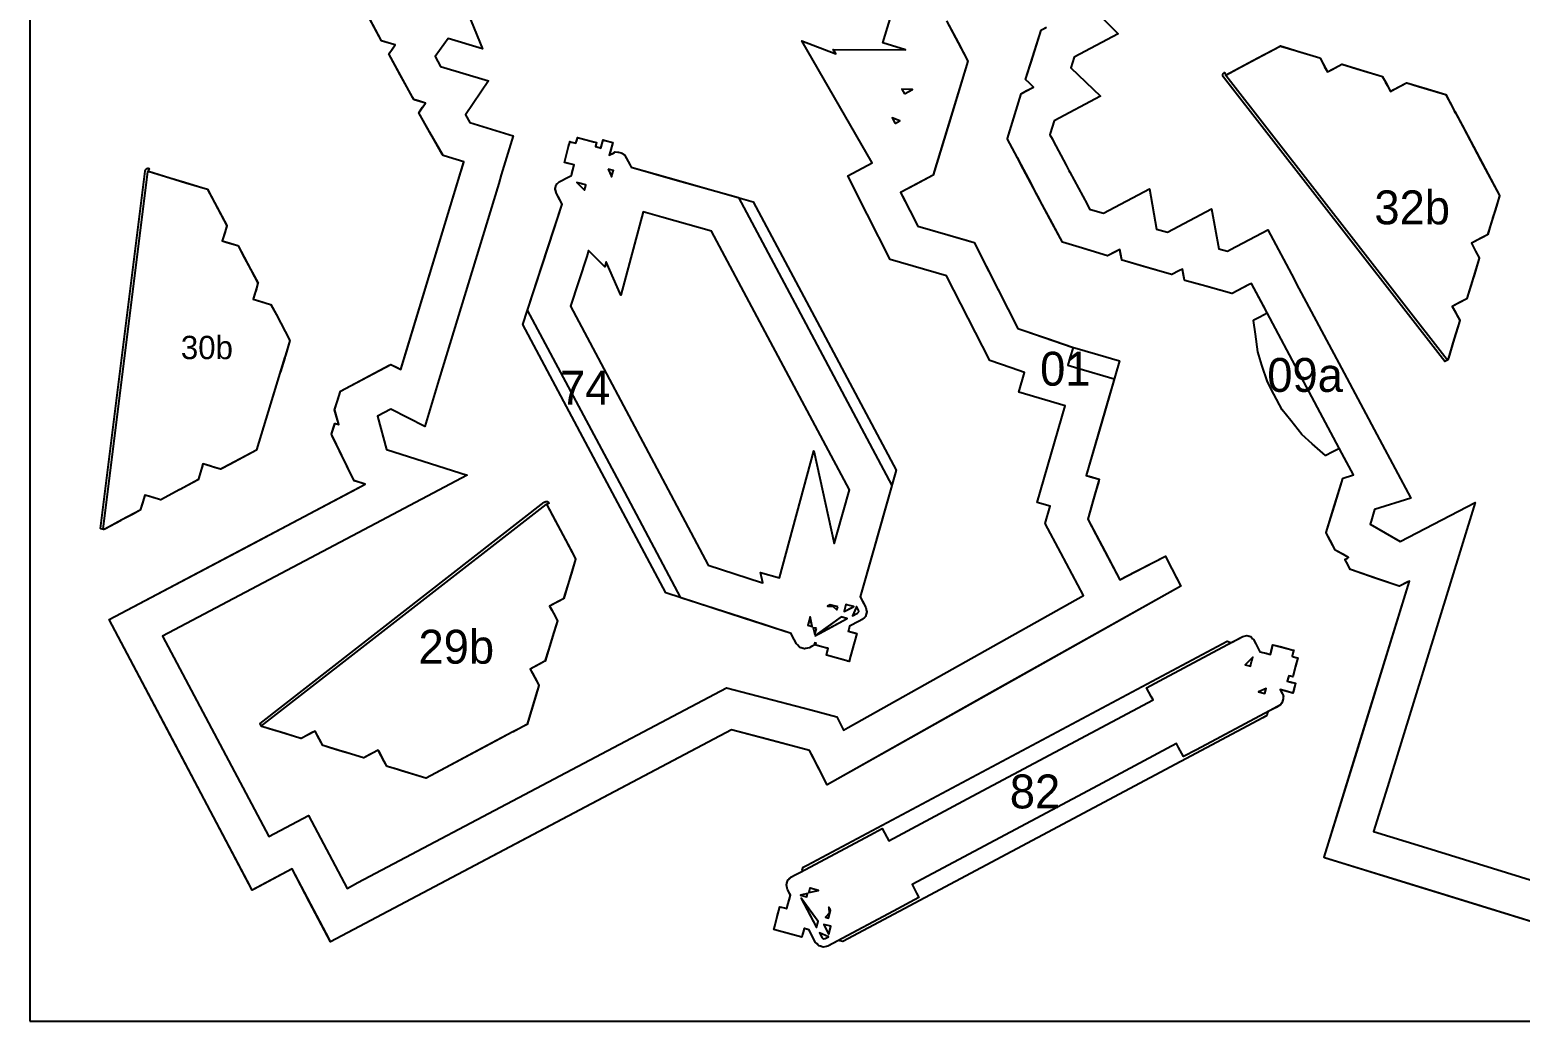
# Model space of a CAD drawing. Header units: millimetres. Extents: x 0 to 500, y 0 to 700.
# Drawn here: x 0 to 263.8, y 0 to 175.5 of the extents above; entities that cross this region are included whole.
import ezdxf
from ezdxf.enums import TextEntityAlignment as Align

# ---------------------------------------------------------------- set-up
doc = ezdxf.new("R2010")
doc.units = ezdxf.units.MM
for name, color, linetype in [('CORTE', 1, 'Continuous'), ('GRABADO', 5, 'Continuous'), ('HOJA', 8, 'Continuous')]:
    doc.layers.add(name, color=color, linetype=linetype)

msp = doc.modelspace()

# ---------------------------------------------------------------- linework, layer by layer
at = {"layer": 'CORTE'}
for points in [[(76.53, 180.97), (80.12, 172.07), (74.01, 173.93), (71.75, 170.73), (72.71, 168.99), (81.16, 166.41), (77.08, 160.44), (77.85, 159.08), (85.57, 156.73), (83.44, 149.77), (82.99, 148.26), (72.4, 113.52), (72.39, 113.5), (69.88, 105.25), (63.92, 108.34), (61.53, 107.07), (63.15, 101.18), (77.38, 96.65), (61.22, 88.1), (23.51, 68.17), (42.28, 32.68), (49.33, 36.4), (49.33, 36.4), (56.15, 23.51), (58.07, 24.53), (123.3, 59.02), (138.23, 55.09), (142.81, 53.89), (144.02, 51.51), (144.83, 51.96), (186.45, 75.35), (182.47, 82.87), (179.71, 88.1), (180.59, 91.15), (178.27, 91.82), (183.25, 108.93), (175.03, 111.33), (176.04, 114.8), (173.65, 115.63), (169.9, 116.92), (162.24, 131.94), (152.27, 134.83), (148.18, 142.85), (144.74, 149.6), (149.09, 151.91), (136.65, 173.52), (142.63, 171.21), (142.19, 171.98), (154.98, 171.94), (150.95, 173.17), (152.83, 179.34)], [(187.46, 179.82), (192.61, 174.75), (184.82, 170.6), (184.21, 168.71), (189.46, 163.7), (181.28, 159.34), (180.59, 157.09), (180.54, 156.9), (180.96, 156.1), (181.13, 155.79), (183.43, 151.48), (183.9, 150.58), (184.07, 150.27), (187.1, 144.58), (187.56, 143.72), (187.71, 143.68), (190, 142.99), (198.18, 147.34), (199.41, 140.2), (201.33, 139.65), (209.11, 143.79), (210.45, 136.69), (211.96, 136.27), (212.51, 136.56), (219.08, 140.06), (223.74, 131.31), (224.13, 130.58), (232.11, 115.6), (238.85, 102.95), (244.38, 92.57), (237.99, 90.55), (237.36, 88.52), (237.19, 87.95), (242.51, 84.93), (255.77, 91.79), (240.26, 41.47), (237.82, 33.56), (246.48, 30.9), (246.48, 30.9), (276.19, 21.74)], [(162.23, 177.05), (164.27, 173.21), (166.02, 169.93), (162.7, 159.03), (159.86, 149.72), (156.7, 148.04), (154.1, 146.65), (155.73, 143.46), (157.13, 140.71), (162.48, 139.16), (167.1, 137.82), (171.3, 129.59), (174.86, 122.62), (180.08, 120.81), (184.55, 119.27), (188.99, 117.98), (192.85, 116.86), (189.64, 105.85), (186.95, 96.59), (188.13, 96.25), (189.27, 95.91), (188.15, 92.06), (187.22, 88.86), (190.29, 83.05), (192.89, 78.14), (197.19, 80.35), (200.97, 82.31), (202.43, 79.45), (203.68, 77), (169.91, 58.03), (141.1, 41.84), (139.4, 45.17), (138, 47.92), (130.5, 49.89), (124.16, 51.56), (85.91, 31.33), (53.23, 14.05), (49.52, 21.08), (49.52, 21.08), (46.42, 26.94), (42.68, 24.97), (39.37, 23.22), (25.71, 49.04), (14.05, 71.09), (38.62, 84.07), (59.36, 95.04), (58.41, 95.34), (57.42, 95.66), (55.24, 100.1), (53.38, 103.89), (53.71, 104.9), (54, 105.81), (54.46, 105.67), (54.67, 105.6), (54.3, 106.94), (53.95, 108.22), (54.49, 109.99), (54.96, 111.52), (59.77, 114.07), (63.9, 116.25), (64.89, 115.73), (65.64, 115.34), (71.68, 135.16), (76.83, 152.07), (74.88, 152.67), (73.13, 153.2), (70.82, 157.29), (68.84, 160.8), (69.51, 161.78), (70, 162.5), (68.95, 162.81), (67.95, 163.12), (65.56, 167.47), (63.51, 171.19), (64.16, 172.11), (64.63, 172.78), (63.41, 173.16), (62.25, 173.51), (60.13, 177.48)], [(280.75, 13.01), (248.73, 22.88), (229.14, 28.92), (229.13, 28.92), (229.13, 28.92), (229.12, 28.92), (229.11, 28.93), (229.11, 28.93), (229.1, 28.94), (229.1, 28.95), (229.1, 28.95), (229.09, 28.96), (229.09, 28.97), (229.09, 28.97), (229.09, 28.98), (229.09, 28.99), (229.09, 28.99), (229.09, 29), (229.09, 29.01), (234.83, 47.64), (244.16, 77.91), (243.59, 77.61), (242.38, 76.99), (242.38, 76.99), (242.37, 76.98), (242.36, 76.98), (242.36, 76.98), (242.35, 76.98), (242.34, 76.98), (242.33, 76.98), (242.33, 76.98), (238.07, 78.44), (233.71, 79.93), (233.71, 79.93), (233.7, 79.94), (233.69, 79.94), (233.69, 79.94), (233.68, 79.95), (233.68, 79.96), (233.67, 79.96), (233.67, 79.97), (233.23, 80.81), (232.79, 81.67), (232.79, 81.68), (232.78, 81.68), (232.78, 81.69), (232.78, 81.7), (232.78, 81.71), (232.78, 81.71), (232.78, 81.72), (232.78, 81.73), (232.79, 81.73), (232.79, 81.74), (232.79, 81.75), (232.8, 81.75), (232.8, 81.76), (232.81, 81.76), (232.82, 81.77), (232.82, 81.77), (233.17, 81.95), (233.38, 82.06), (232.29, 82.68), (231.04, 83.39), (231.04, 83.39), (231.03, 83.4), (231.03, 83.4), (231.02, 83.41), (231.02, 83.42), (231.01, 83.42), (230.2, 84.94), (229.41, 86.42), (229.41, 86.43), (229.41, 86.44), (229.41, 86.44), (229.41, 86.45), (229.41, 86.46), (229.41, 86.47), (229.41, 86.47), (229.41, 86.48), (230.87, 91.22), (232.37, 96.08), (232.37, 96.08), (232.37, 96.09), (232.38, 96.1), (232.38, 96.1), (232.39, 96.11), (232.39, 96.11), (232.4, 96.12), (232.4, 96.12), (232.41, 96.12), (232.41, 96.13), (233.88, 96.59), (234.25, 96.7), (231.8, 101.3), (231.75, 101.39), (230.46, 100.71), (229.39, 100.14), (229.39, 100.13), (229.38, 100.13), (229.37, 100.13), (229.37, 100.13), (229.36, 100.13), (229.35, 100.13), (229.34, 100.13), (229.34, 100.13), (229.33, 100.13), (229.32, 100.14), (229.32, 100.14), (229.31, 100.15), (226.97, 102.21), (225.12, 103.84), (225.11, 103.84), (225.11, 103.84), (223.17, 106.29), (221.65, 108.22), (221.64, 108.23), (221.64, 108.23), (220.17, 110.98), (219.01, 113.16), (219.01, 113.17), (218.06, 116.14), (217.31, 118.49), (217.3, 118.49), (217.3, 118.49), (216.9, 121.59), (216.58, 124.04), (216.58, 124.05), (216.58, 124.05), (216.58, 124.06), (216.58, 124.07), (216.58, 124.07), (216.59, 124.08), (216.59, 124.09), (216.6, 124.09), (216.61, 124.1), (216.61, 124.11), (216.62, 124.11), (217.69, 124.68), (218.97, 125.37), (218.67, 125.95), (216.19, 130.59), (215.44, 130.2), (212.8, 128.79), (212.79, 128.78), (212.79, 128.78), (212.78, 128.78), (212.77, 128.78), (212.76, 128.78), (212.76, 128.78), (212.75, 128.78), (212.75, 128.78), (208.1, 130.07), (204.41, 131.1), (204.41, 131.1), (204.4, 131.1), (204.4, 131.11), (204.39, 131.11), (204.38, 131.12), (204.38, 131.12), (204.37, 131.13), (204.37, 131.13), (204.37, 131.14), (204.36, 131.15), (204.36, 131.15), (204.14, 132.31), (203.99, 133.13), (203.22, 132.72), (202.12, 132.14), (202.12, 132.13), (202.11, 132.13), (202.09, 132.13), (202.09, 132.13), (202.08, 132.13), (202.08, 132.13), (202.07, 132.13), (197.18, 133.55), (193.29, 134.68), (193.29, 134.68), (193.28, 134.68), (193.27, 134.69), (193.27, 134.69), (193.26, 134.69), (193.26, 134.7), (193.25, 134.71), (193.25, 134.71), (193.25, 134.72), (193.24, 134.73), (193.24, 134.73), (193.05, 135.84), (192.92, 136.61), (192.01, 136.13), (190.75, 135.45), (190.74, 135.45), (190.74, 135.45), (190.73, 135.45), (190.72, 135.45), (190.71, 135.45), (190.7, 135.45), (190.7, 135.45), (186.28, 136.8), (182.77, 137.87), (182.76, 137.87), (182.76, 137.87), (182.75, 137.87), (182.75, 137.88), (182.74, 137.88), (182.74, 137.89), (182.73, 137.9), (182.73, 137.9), (180.56, 141.96), (178.89, 145.1), (178.69, 145.47), (178.12, 146.55), (175.35, 151.75), (175.15, 152.13), (173.01, 156.14), (173.01, 156.15), (173, 156.15), (173, 156.16), (173, 156.17), (173, 156.18), (173, 156.18), (173, 156.19), (173, 156.2), (174.07, 159.7), (175.42, 164.12), (175.42, 164.13), (175.43, 164.14), (175.43, 164.15), (175.44, 164.15), (175.45, 164.16), (176.45, 164.7), (177.62, 165.32), (176.89, 166.02), (176.24, 166.64), (176.24, 166.64), (176.24, 166.64), (176.23, 166.65), (176.23, 166.66), (176.23, 166.67), (176.22, 166.67), (176.22, 166.68), (176.22, 166.69), (176.22, 166.69), (176.22, 166.7), (177.46, 170.56), (179.01, 175.41), (179.01, 175.42), (179.01, 175.43), (179.02, 175.44), (179.03, 175.45), (179.04, 175.45), (179.04, 175.45), (179.91, 175.92)]]:
    msp.add_lwpolyline(points, dxfattribs=at)
for points in [[(211.65, 167.44), (211.62, 167.45), (217.35, 170.49), (221.29, 172.6), (221.3, 172.6), (221.31, 172.6), (221.31, 172.6), (221.32, 172.6), (221.33, 172.61), (221.34, 172.6), (221.35, 172.6), (224.16, 171.74), (228.28, 170.49), (228.29, 170.49), (228.3, 170.48), (228.3, 170.48), (228.31, 170.47), (228.32, 170.46), (228.32, 170.46), (228.33, 170.45), (228.87, 169.43), (229.63, 168), (230.48, 168.45), (232.18, 169.36), (232.18, 169.36), (232.19, 169.37), (232.2, 169.37), (232.21, 169.37), (232.23, 169.37), (232.23, 169.37), (232.23, 169.37), (234.73, 168.61), (239.37, 167.19), (239.37, 167.19), (239.38, 167.19), (239.39, 167.18), (239.39, 167.18), (239.4, 167.17), (239.4, 167.17), (239.41, 167.16), (239.91, 166.23), (240.79, 164.57), (241.61, 165.01), (243.64, 166.09), (243.65, 166.09), (243.66, 166.1), (243.66, 166.1), (243.68, 166.1), (243.69, 166.1), (243.69, 166.1), (243.7, 166.1), (245.78, 165.46), (250.54, 164.01), (250.55, 164.01), (250.56, 164), (250.56, 164), (250.57, 163.99), (250.58, 163.98), (250.58, 163.98), (251.93, 161.44), (251.95, 161.42), (252.15, 161.03), (252.17, 161), (253.47, 158.56), (260.09, 146.14), (260.09, 146.13), (260.09, 146.12), (260.09, 146.12), (260.1, 146.11), (260.1, 146.1), (260.1, 146.09), (260.09, 146.09), (258.85, 142), (258.64, 141.32), (258.01, 139.24), (258.01, 139.24), (258, 139.23), (258, 139.22), (257.99, 139.21), (257.98, 139.21), (257.98, 139.2), (257.97, 139.2), (256.95, 138.66), (255.12, 137.68), (255.62, 136.74), (255.87, 136.27), (256.5, 135.09), (256.5, 135.09), (256.5, 135.08), (256.5, 135.07), (256.51, 135.07), (256.51, 135.06), (256.5, 135.05), (256.5, 135.04), (256.5, 135.04), (255.49, 131.73), (255.47, 131.66), (255.27, 130.98), (254.33, 127.9), (254.33, 127.9), (254.32, 127.89), (254.32, 127.88), (254.32, 127.88), (254.31, 127.87), (254.3, 127.87), (254.3, 127.86), (254.29, 127.86), (253.01, 127.18), (251.74, 126.5), (252.39, 125.3), (253.05, 124.05), (253.05, 124.05), (253.06, 124.04), (253.06, 124.03), (253.06, 124.03), (253.06, 124.02), (253.06, 124.01), (253.06, 124), (253.06, 124), (252.04, 120.66), (252.03, 120.63), (250.99, 117.23), (250.94, 117.06), (250.94, 117.06), (250.94, 117.05), (250.93, 117.04), (250.93, 117.04), (250.92, 117.03), (250.92, 117.03), (250.91, 117.02), (250.9, 117.02), (250.9, 117.01), (250.89, 117.01), (250.88, 117.01), (250.88, 117.01), (250.87, 117.01), (250.86, 117.01), (250.86, 117.01), (250.85, 117.01), (250.84, 117.01), (250.84, 117.02), (250.83, 117.02), (250.82, 117.03), (250.82, 117.03), (250.81, 117.04), (211.66, 167.37), (211.66, 167.37), (211.66, 167.38), (211.65, 167.39), (211.65, 167.39), (211.65, 167.4), (211.65, 167.41), (211.65, 167.42), (211.65, 167.42), (211.65, 167.43), (211.65, 167.43), (211.65, 167.44)], [(154.8, 164.11), (155.59, 164.57), (155.59, 164.57), (156.22, 164.93), (154.32, 164.94), (154.8, 164.11)], [(153.17, 158.87), (153.97, 159.33), (152.59, 159.86), (153.17, 158.87)], [(138.13, 66.19), (137.96, 66.1), (137.28, 65.94), (137.12, 65.91), (136.44, 66.11), (136.29, 66.16), (135.8, 66.68), (135.7, 66.79), (134.88, 68.33), (134.73, 68.61), (126.32, 71.34), (112.56, 75.8), (101.23, 97.05), (87.25, 123.29), (91.58, 136.54), (94.23, 144.63), (93.41, 146.15), (93.13, 146.68), (93, 147.24), (92.97, 147.37), (93.01, 147.5), (93.18, 148.06), (93.28, 148.16), (93.7, 148.55), (95.51, 149.51), (95.84, 149.69), (95.91, 149.95), (96.34, 151.54), (94.93, 151.92), (94.6, 152.01), (95.41, 155.02), (95.55, 155.55), (95.58, 155.67), (95.71, 155.64), (95.87, 155.59), (96.66, 155.38), (96.86, 156.11), (96.9, 156.26), (96.93, 156.4), (99.77, 155.64), (100.28, 155.5), (100.1, 154.82), (100.09, 154.79), (100.97, 154.56), (101.05, 154.54), (101.09, 154.67), (101.44, 155.99), (101.74, 155.9), (103.16, 155.52), (102.6, 153.44), (102.55, 153.27), (103.41, 153.72), (103.62, 153.84), (104.11, 153.83), (104.21, 153.83), (104.67, 153.69), (104.77, 153.66), (105.17, 153.4), (105.26, 153.34), (106.25, 151.48), (106.44, 151.13), (114.8, 148.77), (128.04, 145.03), (139.36, 123.78), (153.34, 97.53), (149.9, 85.48), (149.42, 83.81), (146.94, 75.12), (147.69, 73.72), (147.95, 73.23), (148.1, 72.58), (148.13, 72.43), (148.09, 72.28), (147.89, 71.63), (147.78, 71.53), (147.29, 71.07), (146.91, 70.87), (145.08, 69.9), (144.92, 69.31), (144.88, 69.15), (144.85, 69.03), (146.08, 68.7), (146.17, 68.67), (146.34, 68.63), (145.26, 64.62), (145.08, 63.95), (145.04, 63.8), (145, 63.68), (144.72, 63.75), (144.62, 63.78), (144.19, 63.9), (140.97, 64.76), (141.03, 65), (141.29, 65.97), (141.22, 65.98), (140.41, 66.2), (139.11, 66.55), (138.91, 66.61), (138.13, 66.19)], [(20.95, 150.43), (20.94, 150.45), (20.99, 150.43), (20.99, 150.43), (21, 150.43), (27.64, 148.41), (31.42, 147.26), (31.42, 147.25), (31.43, 147.25), (31.43, 147.25), (31.44, 147.24), (31.45, 147.24), (31.46, 147.23), (31.46, 147.22), (32.68, 144.93), (34.87, 140.82), (34.87, 140.82), (34.87, 140.81), (34.88, 140.8), (34.88, 140.79), (34.88, 140.78), (34.87, 140.77), (34.87, 140.77), (34.58, 139.79), (34.06, 138.11), (34.87, 137.87), (36.82, 137.27), (36.83, 137.27), (36.84, 137.26), (36.85, 137.26), (36.86, 137.25), (36.86, 137.24), (36.87, 137.24), (36.87, 137.23), (37.95, 135.2), (40.38, 130.65), (40.38, 130.65), (40.38, 130.64), (40.38, 130.63), (40.38, 130.62), (40.38, 130.62), (40.38, 130.61), (40.38, 130.6), (40.11, 129.71), (39.53, 127.79), (40.3, 127.56), (42.62, 126.85), (42.62, 126.85), (42.63, 126.84), (42.64, 126.84), (42.65, 126.83), (42.66, 126.82), (42.66, 126.82), (42.66, 126.82), (43.57, 125.12), (46.03, 120.5), (46.03, 120.5), (46.03, 120.49), (46.03, 120.48), (46.03, 120.46), (46.03, 120.45), (46.03, 120.45), (45.29, 118.02), (45.28, 118), (45.17, 117.63), (45.16, 117.6), (44.45, 115.26), (40.14, 101.12), (40.14, 101.11), (40.13, 101.1), (40.13, 101.1), (40.13, 101.09), (40.12, 101.08), (40.11, 101.08), (40.11, 101.07), (36.15, 98.96), (35.49, 98.61), (33.79, 97.71), (33.79, 97.71), (33.78, 97.7), (33.77, 97.7), (33.76, 97.7), (33.75, 97.7), (33.74, 97.7), (33.74, 97.7), (32.76, 98), (30.64, 98.65), (30.31, 97.56), (30.15, 97.02), (29.79, 95.84), (29.79, 95.84), (29.78, 95.83), (29.78, 95.82), (29.78, 95.82), (29.77, 95.81), (29.76, 95.8), (29.76, 95.8), (29.76, 95.8), (26.51, 94.07), (26.44, 94.03), (25.77, 93.68), (23.17, 92.29), (23.17, 92.29), (23.16, 92.29), (23.15, 92.29), (23.15, 92.28), (23.14, 92.28), (23.13, 92.28), (23.13, 92.29), (23.12, 92.29), (21.84, 92.68), (20.36, 93.13), (19.92, 91.71), (19.55, 90.47), (19.54, 90.47), (19.54, 90.46), (19.54, 90.45), (19.53, 90.45), (19.53, 90.44), (19.52, 90.44), (19.51, 90.43), (19.51, 90.43), (16.18, 88.66), (16.15, 88.64), (13.28, 87.11), (13.11, 87.02), (13.11, 87.02), (13.1, 87.01), (13.09, 87.01), (13.09, 87.01), (13.08, 87.01), (13.07, 87.01), (13.06, 87.01), (13.05, 87.02), (13.05, 87.02), (13.04, 87.02), (13.04, 87.02), (13.03, 87.03), (13.02, 87.04), (13.02, 87.04), (13.01, 87.05), (13.01, 87.05), (13.01, 87.06), (13.01, 87.07), (13, 87.08), (13, 87.08), (13, 87.09), (13, 87.09), (20.9, 150.37), (20.91, 150.38), (20.91, 150.39), (20.91, 150.4), (20.92, 150.4), (20.92, 150.41), (20.92, 150.41), (20.93, 150.42), (20.94, 150.42), (20.95, 150.43)], [(102.37, 150.81), (102.9, 149.6), (102.97, 149.45), (103.23, 150.43), (103.27, 150.56), (102.37, 150.81)], [(98.38, 147.9), (98.41, 148.01), (97.67, 148.21), (97.53, 148.25), (96.82, 148.44), (98.1, 147.14), (98.16, 147.09), (98.38, 147.9)], [(142.39, 84.68), (142.81, 86.15), (145.06, 94.03), (129.21, 123.79), (120.65, 139.84), (111.88, 142.32), (108.55, 143.26), (104.58, 128.53), (101.99, 134.39), (101.76, 133.54), (98.9, 136.41), (98.55, 135.34), (95.67, 126.53), (111.46, 96.91), (120.08, 80.72), (129.49, 77.67), (129.72, 77.59), (129.32, 79.41), (132.69, 78.5), (138.73, 100.93), (142.36, 84.57), (142.39, 84.68)], [(91.43, 91.46), (91.44, 91.48), (94.85, 85.07), (96.59, 81.81), (96.59, 81.81), (96.59, 81.8), (96.59, 81.8), (96.6, 81.79), (96.6, 81.78), (96.6, 81.77), (96.59, 81.76), (95.89, 79.44), (94.48, 74.82), (94.48, 74.82), (94.47, 74.81), (94.47, 74.8), (94.46, 74.79), (94.45, 74.79), (94.45, 74.78), (94.44, 74.78), (93.6, 74.33), (91.99, 73.48), (92.36, 72.79), (93.35, 70.93), (93.35, 70.92), (93.36, 70.91), (93.36, 70.91), (93.36, 70.89), (93.36, 70.88), (93.36, 70.88), (93.36, 70.87), (92.73, 68.82), (91.18, 63.74), (91.18, 63.73), (91.18, 63.73), (91.17, 63.72), (91.17, 63.71), (91.16, 63.71), (91.16, 63.7), (91.15, 63.7), (90.38, 63.29), (88.56, 62.32), (88.92, 61.65), (90.08, 59.47), (90.08, 59.46), (90.09, 59.45), (90.09, 59.44), (90.09, 59.43), (90.09, 59.42), (90.09, 59.41), (90.09, 59.41), (89.56, 57.69), (88, 52.57), (88, 52.56), (87.99, 52.55), (87.99, 52.54), (87.98, 52.53), (87.97, 52.53), (87.97, 52.52), (85.88, 51.41), (85.86, 51.4), (85.54, 51.23), (85.51, 51.22), (83.5, 50.14), (70.13, 43.02), (70.13, 43.02), (70.12, 43.01), (70.11, 43.01), (70.1, 43.01), (70.09, 43.01), (70.09, 43.01), (70.08, 43.01), (65.68, 44.35), (64.95, 44.58), (63.23, 45.1), (63.23, 45.1), (63.22, 45.1), (63.21, 45.11), (63.2, 45.12), (63.2, 45.12), (63.19, 45.13), (63.19, 45.13), (62.74, 45.98), (61.67, 47.99), (60.63, 47.44), (60.12, 47.16), (59.09, 46.61), (59.08, 46.61), (59.07, 46.6), (59.06, 46.6), (59.06, 46.6), (59.05, 46.6), (59.04, 46.6), (59.03, 46.6), (59.03, 46.6), (55.41, 47.71), (55.33, 47.73), (54.59, 47.96), (51.89, 48.78), (51.89, 48.78), (51.88, 48.78), (51.87, 48.79), (51.87, 48.79), (51.86, 48.8), (51.86, 48.8), (51.86, 48.81), (51.85, 48.81), (51.25, 49.94), (50.49, 51.36), (49.14, 50.64), (48.04, 50.06), (48.04, 50.05), (48.03, 50.05), (48.02, 50.05), (48.02, 50.05), (48.01, 50.05), (48, 50.05), (47.99, 50.05), (47.99, 50.05), (44.25, 51.19), (44.21, 51.2), (41.24, 52.11), (41.05, 52.16), (41.05, 52.17), (41.04, 52.17), (41.03, 52.17), (41.03, 52.18), (41.02, 52.18), (41.02, 52.19), (41.01, 52.2), (41.01, 52.2), (41.01, 52.21), (41, 52.21), (41, 52.22), (41, 52.23), (41, 52.24), (41, 52.25), (41, 52.25), (41, 52.26), (41.01, 52.26), (41.01, 52.27), (41.01, 52.28), (41.02, 52.29), (41.02, 52.29), (41.03, 52.29), (91.36, 91.45), (91.36, 91.46), (91.37, 91.46), (91.37, 91.46), (91.38, 91.47), (91.39, 91.47), (91.39, 91.47), (91.4, 91.47), (91.41, 91.47), (91.42, 91.47), (91.42, 91.47), (91.43, 91.46), (91.43, 91.46)], [(138.14, 71.31), (138.08, 71.59), (137.72, 70.28), (137.67, 70.07), (138.46, 69.85), (138.14, 71.31)], [(138.98, 68.23), (138.98, 68.22), (139.83, 68.68), (144.66, 71.25), (144.55, 71.28), (143.59, 71.54), (138.98, 68.23)], [(142.98, 73.35), (142.84, 73.39), (141.63, 73.71), (141.26, 73.51), (141.16, 73.46), (142.11, 73.47), (142.84, 72.83), (142.98, 73.35)], [(144.6, 73.71), (144.43, 73.76), (144.12, 72.6), (144.1, 72.54), (145.6, 73.27), (145.83, 73.38), (144.6, 73.71)], [(146.69, 72.48), (146.69, 72.5), (146.63, 72.73), (146.57, 72.84), (146.3, 73.37), (146.23, 73.21), (145.61, 71.76), (146.48, 72.22), (146.5, 72.24), (146.67, 72.4), (146.69, 72.48)], [(139.22, 69.49), (139.03, 69.54), (138.66, 69.64), (138.93, 68.42), (139.22, 69.49)], [(134.61, 22.33), (134.44, 22.64), (134.1, 23.28), (134.03, 23.57), (133.91, 24.12), (134, 24.41), (134.16, 24.95), (134.39, 25.16), (134.79, 25.54), (135.44, 25.89), (136.61, 26.51), (136.7, 26.76), (136.85, 27.25), (137.59, 27.64), (211.92, 67.25), (212.39, 67.09), (212.63, 67.01), (212.65, 67.03), (214.68, 68.11), (214.92, 68.16), (215.37, 68.27), (215.82, 68.13), (216.06, 68.06), (216.38, 67.72), (216.55, 67.54), (216.96, 66.78), (217.69, 65.4), (218.79, 65.11), (219.54, 64.9), (219.72, 65.56), (220.01, 66.64), (221.54, 66.23), (223.57, 65.68), (223.67, 65.66), (223.64, 65.55), (223.48, 64.93), (223.38, 64.58), (223.71, 64.49), (224.29, 64.33), (224.4, 64.3), (223.98, 62.75), (223.5, 60.96), (223.1, 61.06), (222.79, 61.15), (222.68, 60.71), (222.54, 60.19), (223.28, 59.99), (223.99, 59.8), (223.73, 58.84), (223.52, 58.08), (222.43, 58.37), (221.27, 58.69), (221.41, 58.42), (221.84, 57.61), (221.83, 57.4), (221.83, 57.03), (221.77, 56.83), (221.66, 56.47), (221.55, 56.3), (221.34, 55.98), (220.55, 55.55), (219.13, 54.8), (219.06, 54.55), (218.93, 54.08), (218.19, 53.69), (143.87, 14.08), (143.44, 14.21), (143.38, 14.22), (143.12, 14.3), (143.1, 14.29), (141.23, 13.29), (140.95, 13.22), (140.43, 13.1), (139.92, 13.26), (139.63, 13.35), (139.27, 13.74), (139.07, 13.95), (138.3, 15.41), (137.9, 16.16), (137.67, 16.22), (137.07, 16.38), (137.03, 16.39), (136.84, 15.7), (136.75, 15.36), (136.63, 14.9), (134.46, 15.48), (131.85, 16.19), (131.78, 16.21), (131.68, 16.23), (131.73, 16.42), (131.83, 16.8), (132.29, 18.51), (132.76, 20.27), (133.48, 20.08), (133.97, 19.95), (134.09, 20.42), (134.2, 20.83), (134.38, 21.48), (134.61, 22.33)], [(138.81, 66.99), (138.93, 66.79), (138.93, 66.79), (139.14, 66.9), (138.81, 66.99)], [(215.09, 63.08), (216.01, 62.83), (216.23, 63.66), (216.25, 63.71), (216.44, 64.42), (215.09, 63.08)], [(217.45, 58.27), (218.55, 57.97), (218.56, 57.97), (218.81, 58.87), (217.45, 58.27)], [(136.42, 22.31), (137.49, 22.02), (137.5, 22.05), (137.64, 22.58), (136.42, 22.31)], [(139.25, 16.58), (139.54, 17.63), (136.48, 21.78), (139.25, 16.58)], [(137.85, 22.78), (139.59, 23.16), (138.11, 23.56), (138.07, 23.57), (137.85, 22.78)], [(140.83, 18.39), (141.35, 18.25), (141.35, 18.27), (141.71, 19.61), (141.62, 19.78), (141.42, 20.15), (141.45, 19.11), (140.83, 18.39)], [(141.38, 15.41), (141.75, 16.78), (141.76, 16.81), (140.54, 17.13), (141.36, 15.45), (141.38, 15.41)], [(140.4, 14.57), (140.48, 14.55), (140.73, 14.61), (140.77, 14.63), (141.37, 14.94), (139.76, 15.63), (140.22, 14.76), (140.22, 14.76), (140.4, 14.57)]]:
    msp.add_lwpolyline(points, close=True, dxfattribs=at)
at = {"layer": 'GRABADO'}
for points in [[(162.23, 177.05), (165.89, 170.18), (166.02, 169.93), (160.06, 150.38), (159.86, 149.72), (154.22, 146.71), (154.1, 146.65), (154.42, 146.03), (157.13, 140.71), (165.94, 138.16), (167.1, 137.82), (167.99, 136.07), (174.86, 122.62), (175.93, 122.24), (184.62, 119.25), (184.14, 117.6), (183.71, 116.09), (185.5, 115.57), (191.93, 113.7), (191.6, 112.57), (191.33, 111.64), (186.95, 96.59), (187.47, 96.44), (189.27, 95.91), (189.1, 95.32), (188.73, 94.06), (187.22, 88.86), (188.66, 86.14), (192.89, 78.14), (193.74, 78.58), (200.97, 82.31), (201.31, 81.65), (203.68, 77), (148.25, 45.86), (141.1, 41.84), (138.33, 47.26), (138, 47.92), (136.45, 48.32), (124.16, 51.56), (61.34, 18.34), (53.23, 14.05), (52.96, 14.57), (52.96, 14.57), (46.42, 26.94), (39.68, 23.38), (39.37, 23.22), (38.46, 24.93), (14.05, 71.09), (57.94, 94.29), (59.36, 95.04), (57.52, 95.62), (57.42, 95.66), (53.51, 103.63), (53.38, 103.89), (53.96, 105.69), (54, 105.81), (54.09, 105.78), (54.67, 105.6), (53.98, 108.12), (53.95, 108.22), (53.98, 108.33), (54.96, 111.52), (63.61, 116.1), (63.9, 116.25), (64.01, 116.19), (65.64, 115.34), (65.7, 115.54), (65.7, 115.56), (76.29, 150.3), (76.75, 151.81), (76.83, 152.07), (73.32, 153.15), (73.13, 153.2), (72.98, 153.46), (68.84, 160.8), (68.9, 160.89), (70, 162.5), (68.04, 163.09), (67.95, 163.12), (67.79, 163.4), (63.51, 171.19), (63.57, 171.28), (64.63, 172.78), (62.36, 173.48), (62.25, 173.51), (62.12, 173.76), (58.33, 180.87)], [(280.75, 13.01), (244.42, 24.21), (229.14, 28.92), (229.13, 28.92), (229.13, 28.92), (229.12, 28.92), (229.11, 28.93), (229.11, 28.93), (229.1, 28.94), (229.1, 28.95), (229.1, 28.95), (229.09, 28.96), (229.09, 28.97), (229.09, 28.97), (229.09, 28.98), (229.09, 28.99), (229.09, 28.99), (229.09, 29), (229.09, 29.01), (233.57, 43.54), (244.16, 77.91), (243.75, 77.69), (242.38, 76.99), (242.38, 76.99), (242.37, 76.98), (242.36, 76.98), (242.36, 76.98), (242.35, 76.98), (242.34, 76.98), (242.33, 76.98), (242.33, 76.98), (238.66, 78.24), (233.71, 79.93), (233.71, 79.93), (233.7, 79.94), (233.69, 79.94), (233.69, 79.94), (233.68, 79.95), (233.68, 79.96), (233.67, 79.96), (233.67, 79.97), (233.29, 80.69), (232.79, 81.67), (232.79, 81.68), (232.78, 81.68), (232.78, 81.69), (232.78, 81.7), (232.78, 81.71), (232.78, 81.71), (232.78, 81.72), (232.78, 81.73), (232.79, 81.73), (232.79, 81.74), (232.79, 81.75), (232.8, 81.75), (232.8, 81.76), (232.81, 81.76), (232.82, 81.77), (232.82, 81.77), (233.21, 81.97), (233.38, 82.06), (232.46, 82.59), (231.04, 83.39), (231.04, 83.39), (231.03, 83.4), (231.03, 83.4), (231.02, 83.41), (231.02, 83.42), (231.01, 83.42), (230.1, 85.14), (229.41, 86.42), (229.41, 86.43), (229.41, 86.44), (229.41, 86.44), (229.41, 86.45), (229.41, 86.46), (229.41, 86.47), (229.41, 86.47), (229.41, 86.48), (230.67, 90.57), (232.37, 96.08), (232.37, 96.08), (232.37, 96.09), (232.38, 96.1), (232.38, 96.1), (232.39, 96.11), (232.39, 96.11), (232.4, 96.12), (232.4, 96.12), (232.41, 96.12), (232.41, 96.13), (234.08, 96.65), (234.25, 96.7), (232.67, 99.66), (225.94, 112.3), (217.95, 127.29), (217.56, 128.02), (216.19, 130.59), (215.8, 130.39), (212.8, 128.79), (212.79, 128.78), (212.79, 128.78), (212.78, 128.78), (212.77, 128.78), (212.76, 128.78), (212.76, 128.78), (212.75, 128.78), (212.75, 128.78), (207.47, 130.25), (204.41, 131.1), (204.41, 131.1), (204.4, 131.1), (204.4, 131.11), (204.39, 131.11), (204.38, 131.12), (204.38, 131.12), (204.37, 131.13), (204.37, 131.13), (204.37, 131.14), (204.36, 131.15), (204.36, 131.15), (204.12, 132.47), (203.99, 133.13), (203.36, 132.8), (202.12, 132.14), (202.12, 132.13), (202.11, 132.13), (202.09, 132.13), (202.09, 132.13), (202.08, 132.13), (202.08, 132.13), (202.07, 132.13), (196.52, 133.74), (193.29, 134.68), (193.29, 134.68), (193.28, 134.68), (193.27, 134.69), (193.27, 134.69), (193.26, 134.69), (193.26, 134.7), (193.25, 134.71), (193.25, 134.71), (193.25, 134.72), (193.24, 134.73), (193.24, 134.73), (193.03, 135.99), (192.92, 136.61), (192.18, 136.22), (190.75, 135.45), (190.74, 135.45), (190.74, 135.45), (190.73, 135.45), (190.72, 135.45), (190.71, 135.45), (190.7, 135.45), (190.7, 135.45), (185.68, 136.98), (182.77, 137.87), (182.76, 137.87), (182.76, 137.87), (182.75, 137.87), (182.75, 137.88), (182.74, 137.88), (182.74, 137.89), (182.73, 137.9), (182.73, 137.9), (180.93, 141.27), (177.89, 146.97), (177.73, 147.29), (177.25, 148.18), (174.95, 152.5), (174.78, 152.81), (173.01, 156.14), (173.01, 156.15), (173, 156.15), (173, 156.16), (173, 156.17), (173, 156.18), (173, 156.18), (173, 156.19), (173, 156.2), (173.89, 159.11), (175.42, 164.12), (175.42, 164.13), (175.43, 164.14), (175.43, 164.15), (175.44, 164.15), (175.45, 164.16), (176.28, 164.61), (177.62, 165.32), (176.78, 166.12), (176.24, 166.64), (176.24, 166.64), (176.24, 166.64), (176.23, 166.65), (176.23, 166.66), (176.23, 166.67), (176.22, 166.67), (176.22, 166.68), (176.22, 166.69), (176.22, 166.69), (176.22, 166.7), (177.25, 169.9), (179.01, 175.41), (179.01, 175.42), (179.01, 175.43), (179.02, 175.44), (179.03, 175.45), (179.04, 175.45), (179.04, 175.45), (179.76, 175.84)]]:
    msp.add_lwpolyline(points, dxfattribs=at)
for points in [[(220.27, 172.05), (221.32, 172.61), (222.67, 172.2), (224.33, 171.69), (227.72, 170.66), (228.31, 170.48), (228.33, 170.45), (228.33, 170.45), (228.9, 169.37), (229.14, 168.92), (229.63, 168), (230.53, 168.48), (231.67, 169.09), (232.18, 169.36), (232.18, 169.36), (232.18, 169.36), (232.21, 169.37), (234.87, 168.56), (239.4, 167.18), (239.46, 167.06), (239.93, 166.17), (240.31, 165.47), (240.79, 164.57), (241.41, 164.9), (241.66, 165.03), (242.17, 165.31), (243.64, 166.09), (243.65, 166.09), (243.65, 166.09), (243.67, 166.1), (244.09, 165.98), (245.9, 165.43), (246.68, 165.19), (250.57, 164), (252.01, 161.29), (252.02, 161.27), (252.03, 161.27), (252.1, 161.13), (252.24, 160.86), (252.26, 160.83), (252.26, 160.83), (252.34, 160.68), (253.64, 158.24), (256.82, 152.27), (260.09, 146.14), (260.09, 146.13), (260.09, 146.13), (260.1, 146.11), (260.09, 146.09), (260.09, 146.09), (259.36, 143.69), (258.88, 142.11), (258.68, 141.44), (258, 139.21), (257.97, 139.2), (257.97, 139.2), (256.89, 138.62), (255.39, 137.82), (255.12, 137.68), (255.17, 137.58), (255.6, 136.77), (255.85, 136.31), (256.5, 135.09), (256.5, 135.09), (256.5, 135.09), (256.51, 135.07), (255.53, 131.83), (255.51, 131.76), (255.4, 131.41), (255.3, 131.1), (254.33, 127.9), (254.33, 127.9), (254.32, 127.87), (252.96, 127.15), (251.74, 126.5), (252.29, 125.47), (252.36, 125.35), (252.51, 125.06), (253.07, 124.02), (252.71, 122.85), (252.08, 120.79), (252.07, 120.77), (252.07, 120.76), (251.04, 117.37), (250.99, 117.22), (250.99, 117.22), (250.93, 117.03), (250.91, 117.02), (250.91, 117.02), (250.91, 117.02), (250.51, 116.8), (250.41, 116.75), (211.27, 167.06), (211.27, 167.07), (211.23, 167.11), (211.21, 167.16), (211.21, 167.16), (211.2, 167.17), (211.2, 167.17), (211.19, 167.19), (211.18, 167.22), (211.16, 167.26), (211.14, 167.31), (211.13, 167.35), (211.13, 167.4), (211.12, 167.45), (211.13, 167.5), (211.13, 167.55), (211.15, 167.59), (211.16, 167.64), (211.18, 167.68), (211.21, 167.73), (211.24, 167.76), (211.27, 167.8), (211.31, 167.83), (211.35, 167.86), (211.39, 167.89), (211.41, 167.9), (211.64, 167.45), (214.4, 168.92), (217.12, 170.37), (220.27, 172.05)], [(154.8, 164.11), (155.59, 164.57), (155.6, 164.58), (156.22, 164.93), (154.32, 164.94), (154.8, 164.11)], [(153.17, 158.87), (153.97, 159.33), (152.59, 159.86), (153.17, 158.87)], [(138.19, 66.22), (137.96, 66.1), (137.33, 65.95), (137.12, 65.91), (136.49, 66.1), (136.29, 66.16), (135.84, 66.64), (135.7, 66.79), (134.94, 68.22), (134.73, 68.61), (127.34, 71.01), (115.24, 74.93), (105.28, 93.61), (88.09, 125.87), (91.9, 137.52), (94.23, 144.63), (93.51, 145.97), (93.13, 146.68), (93.01, 147.2), (92.97, 147.37), (93.02, 147.54), (93.18, 148.06), (93.31, 148.18), (93.7, 148.55), (95.37, 149.44), (95.84, 149.69), (95.94, 150.05), (96.34, 151.54), (95.02, 151.89), (94.6, 152.01), (95.36, 154.84), (95.55, 155.55), (95.58, 155.67), (95.71, 155.64), (95.93, 155.58), (96.66, 155.38), (96.84, 156.06), (96.9, 156.27), (96.93, 156.4), (99.61, 155.68), (100.28, 155.5), (100.11, 154.85), (100.09, 154.79), (100.92, 154.57), (101.05, 154.54), (101.11, 154.75), (101.44, 155.99), (101.83, 155.88), (103.16, 155.52), (102.63, 153.56), (102.55, 153.27), (103.33, 153.68), (103.62, 153.84), (104.08, 153.83), (104.21, 153.83), (104.64, 153.7), (104.77, 153.66), (105.14, 153.42), (105.26, 153.34), (106.18, 151.61), (106.44, 151.13), (113.79, 149.05), (125.43, 145.76), (135.38, 127.08), (152.57, 94.82), (149.54, 84.22), (149.12, 82.75), (146.94, 75.12), (147.6, 73.89), (147.95, 73.23), (148.09, 72.62), (148.13, 72.43), (148.08, 72.24), (147.89, 71.63), (147.75, 71.5), (147.29, 71.07), (146.78, 70.8), (145.08, 69.9), (144.93, 69.35), (144.88, 69.14), (144.85, 69.03), (146.01, 68.71), (146.13, 68.68), (146.34, 68.63), (145.32, 64.85), (145.07, 63.93), (145.04, 63.8), (145, 63.68), (144.74, 63.75), (144.6, 63.79), (144, 63.95), (140.97, 64.76), (141.05, 65.06), (141.29, 65.97), (141.17, 66), (140.41, 66.2), (139.19, 66.53), (138.91, 66.61), (138.19, 66.22)], [(30.43, 147.56), (31.44, 147.25), (32.76, 144.78), (34.88, 140.8), (34.87, 140.77), (34.87, 140.77), (34.77, 140.41), (34.56, 139.72), (34.06, 138.11), (34.24, 138.06), (34.92, 137.85), (36.82, 137.27), (36.83, 137.27), (36.83, 137.27), (36.85, 137.26), (38.02, 135.07), (40.39, 130.63), (40.36, 130.54), (40.09, 129.65), (39.78, 128.62), (39.53, 127.79), (40.36, 127.54), (42.62, 126.85), (42.62, 126.85), (42.63, 126.85), (42.65, 126.84), (42.74, 126.66), (43.63, 125.01), (44.4, 123.55), (46.04, 120.48), (45.24, 117.86), (45.24, 117.84), (45.23, 117.84), (45.22, 117.78), (45.12, 117.44), (45.11, 117.41), (44.35, 114.92), (44.27, 114.69), (40.14, 101.12), (40.14, 101.11), (40.14, 101.11), (40.13, 101.09), (40.11, 101.07), (40.11, 101.07), (36.24, 99.01), (35.88, 98.82), (35.6, 98.67), (33.77, 97.69), (33.74, 97.7), (33.74, 97.7), (32.7, 98.02), (31.66, 98.34), (30.64, 98.65), (30.55, 98.32), (30.32, 97.59), (30.24, 97.32), (30.16, 97.07), (30.12, 96.93), (29.79, 95.84), (29.79, 95.84), (29.79, 95.84), (29.78, 95.81), (28.05, 94.89), (26.61, 94.12), (26.54, 94.09), (25.89, 93.74), (23.17, 92.29), (23.17, 92.29), (23.15, 92.28), (22.77, 92.39), (21.78, 92.69), (21.04, 92.92), (20.36, 93.13), (19.94, 91.77), (19.54, 90.44), (18.15, 89.71), (16.31, 88.72), (16.28, 88.71), (13.27, 87.1), (13.22, 87.08), (13.09, 87.01), (13.06, 87.01), (13.06, 87.01), (13.06, 87.02), (12.59, 87.16), (12.51, 87.18), (20.41, 150.43), (20.42, 150.48), (20.42, 150.49), (20.43, 150.53), (20.44, 150.57), (20.44, 150.58), (20.46, 150.61), (20.47, 150.62), (20.47, 150.63), (20.48, 150.65), (20.5, 150.69), (20.52, 150.73), (20.55, 150.77), (20.59, 150.81), (20.62, 150.84), (20.66, 150.87), (20.7, 150.89), (20.75, 150.91), (20.8, 150.93), (20.84, 150.94), (20.89, 150.95), (20.94, 150.95), (20.99, 150.95), (21.04, 150.94), (21.08, 150.93), (21.1, 150.92), (20.95, 150.44), (24.19, 149.46), (27.39, 148.48), (30.43, 147.56)], [(102.37, 150.81), (102.92, 149.58), (102.97, 149.45), (103.24, 150.44), (103.27, 150.56), (102.37, 150.81)], [(98.38, 147.91), (98.41, 148.01), (97.66, 148.21), (97.53, 148.25), (96.82, 148.44), (98.12, 147.12), (98.16, 147.09), (98.38, 147.91)], [(91.47, 91.42), (93.1, 88.36), (94.73, 85.3), (96.13, 82.67), (96.6, 81.79), (95.84, 79.27), (94.47, 74.8), (94.44, 74.78), (94.44, 74.78), (93.54, 74.3), (93.44, 74.25), (91.99, 73.48), (92.39, 72.74), (92.95, 71.69), (93.35, 70.93), (93.35, 70.92), (93.35, 70.92), (93.37, 70.9), (93.19, 70.31), (92.69, 68.67), (91.79, 65.72), (91.17, 63.71), (90.33, 63.26), (88.56, 62.32), (88.79, 61.9), (88.94, 61.6), (89.35, 60.83), (90.08, 59.47), (90.08, 59.46), (90.08, 59.46), (90.1, 59.44), (89.53, 57.57), (87.99, 52.54), (85.73, 51.33), (85.72, 51.33), (85.71, 51.32), (85.37, 51.14), (85.34, 51.13), (83.18, 49.97), (70.13, 43.02), (70.13, 43.02), (70.12, 43.02), (70.1, 43.01), (70.08, 43.01), (70.08, 43.01), (65.78, 44.32), (65.07, 44.54), (63.32, 45.07), (63.2, 45.11), (63.19, 45.13), (63.19, 45.13), (62.71, 46.04), (61.74, 47.86), (61.67, 47.99), (60.67, 47.45), (60.31, 47.26), (60.17, 47.19), (59.09, 46.61), (59.08, 46.61), (59.08, 46.61), (59.06, 46.6), (56.94, 47.24), (55.51, 47.68), (55.46, 47.69), (55.44, 47.7), (54.71, 47.92), (53.33, 48.34), (51.89, 48.78), (51.89, 48.78), (51.87, 48.79), (51.57, 49.35), (51.22, 49.99), (51, 50.41), (50.49, 51.36), (49.85, 51.02), (49.19, 50.67), (48.38, 50.24), (48.02, 50.04), (47.01, 50.35), (44.38, 51.15), (44.35, 51.16), (42.37, 51.76), (41.23, 52.11), (41.02, 52.17), (41.01, 52.19), (41.01, 52.2), (41.01, 52.2), (40.77, 52.65), (40.74, 52.7), (91.05, 91.85), (91.08, 91.87), (91.08, 91.88), (91.09, 91.88), (91.1, 91.88), (91.14, 91.91), (91.19, 91.93), (91.2, 91.93), (91.22, 91.94), (91.22, 91.94), (91.26, 91.95), (91.26, 91.95), (91.27, 91.95), (91.3, 91.96), (91.35, 91.97), (91.39, 91.98), (91.44, 91.98), (91.49, 91.98), (91.54, 91.97), (91.59, 91.96), (91.63, 91.94), (91.68, 91.92), (91.72, 91.9), (91.76, 91.87), (91.79, 91.83), (91.82, 91.8), (91.85, 91.76), (91.88, 91.72), (91.89, 91.7), (91.45, 91.47), (91.46, 91.43), (91.46, 91.43), (91.47, 91.42)], [(138.13, 71.36), (138.08, 71.59), (137.72, 70.26), (137.67, 70.07), (138.46, 69.85), (138.13, 71.36)], [(139.01, 68.24), (139.76, 68.64), (144.66, 71.25), (144.57, 71.28), (143.59, 71.54), (139.01, 68.24)], [(142.98, 73.35), (142.85, 73.38), (141.63, 73.71), (141.29, 73.53), (141.15, 73.45), (142.11, 73.46), (142.84, 72.83), (142.98, 73.35)], [(144.58, 73.72), (144.43, 73.76), (144.12, 72.58), (144.1, 72.54), (145.63, 73.28), (145.83, 73.38), (144.58, 73.72)], [(146.69, 72.48), (146.69, 72.5), (146.63, 72.73), (146.58, 72.83), (146.3, 73.37), (146.24, 73.24), (145.61, 71.76), (146.48, 72.22), (146.5, 72.24), (146.67, 72.4), (146.69, 72.48)], [(139.22, 69.49), (139.05, 69.54), (138.66, 69.64), (138.93, 68.42), (139.22, 69.49)], [(134.47, 22.58), (134.1, 23.28), (134.04, 23.52), (133.91, 24.12), (133.98, 24.37), (134.16, 24.95), (134.35, 25.13), (134.79, 25.54), (135.33, 25.83), (136.4, 26.39), (148.69, 32.94), (150.85, 34.09), (151.67, 32.55), (152, 31.94), (166.75, 39.8), (198.8, 56.87), (198.47, 57.49), (197.65, 59.03), (199.93, 60.25), (212.87, 67.14), (214.68, 68.11), (214.88, 68.15), (215.37, 68.27), (215.86, 68.12), (216.06, 68.06), (216.41, 67.69), (216.55, 67.54), (216.89, 66.91), (217.69, 65.4), (218.89, 65.08), (219.54, 64.9), (219.69, 65.47), (220.01, 66.64), (221.35, 66.28), (223.58, 65.68), (223.67, 65.66), (223.65, 65.56), (223.46, 64.88), (223.38, 64.58), (223.66, 64.5), (224.3, 64.33), (224.4, 64.3), (224.02, 62.91), (223.5, 60.96), (223.13, 61.05), (222.79, 61.15), (222.69, 60.76), (222.54, 60.19), (223.36, 59.97), (223.99, 59.8), (223.7, 58.75), (223.52, 58.08), (222.55, 58.34), (221.27, 58.69), (221.37, 58.49), (221.84, 57.61), (221.83, 57.43), (221.83, 57.03), (221.78, 56.86), (221.66, 56.47), (221.56, 56.33), (221.34, 55.98), (220.68, 55.63), (219.4, 54.94), (206.46, 48.05), (204.15, 46.82), (203.28, 48.47), (202.92, 49.13), (188.17, 41.27), (156.13, 24.19), (156.93, 22.68), (157.36, 21.88), (152.83, 19.47), (142.9, 14.18), (141.23, 13.29), (140.99, 13.24), (140.43, 13.1), (139.87, 13.27), (139.63, 13.35), (139.24, 13.77), (139.07, 13.95), (138.22, 15.54), (137.9, 16.16), (137.71, 16.21), (137.06, 16.38), (137.03, 16.39), (136.86, 15.76), (136.76, 15.39), (136.63, 14.9), (134.7, 15.42), (131.84, 16.19), (131.77, 16.21), (131.68, 16.23), (131.72, 16.4), (131.84, 16.82), (132.34, 18.69), (132.76, 20.27), (133.54, 20.06), (133.97, 19.95), (134.11, 20.47), (134.2, 20.83), (134.36, 21.4), (134.61, 22.33), (134.47, 22.58)], [(138.81, 66.99), (138.93, 66.79), (138.93, 66.79), (139.14, 66.9), (138.81, 66.99)], [(216.01, 62.83), (216.23, 63.67), (216.25, 63.71), (216.44, 64.42), (215.09, 63.08), (216.01, 62.83)], [(218.56, 57.97), (218.81, 58.87), (217.45, 58.27), (218.56, 57.97)], [(137.49, 22.02), (137.5, 22.03), (137.64, 22.58), (136.42, 22.31), (137.49, 22.02)], [(139.54, 17.63), (136.51, 21.72), (139.25, 16.58), (139.54, 17.63)], [(139.59, 23.16), (138.09, 23.57), (138.07, 23.57), (137.85, 22.78), (139.59, 23.16)], [(141.35, 18.25), (141.71, 19.61), (141.63, 19.76), (141.41, 20.16), (141.45, 19.1), (140.83, 18.39), (141.35, 18.25)], [(141.76, 16.8), (141.76, 16.81), (140.54, 17.13), (141.37, 15.43), (141.38, 15.41), (141.76, 16.8)], [(140.48, 14.55), (140.73, 14.61), (140.76, 14.62), (141.37, 14.94), (139.76, 15.63), (140.22, 14.76), (140.22, 14.76), (140.4, 14.57), (140.48, 14.55)]]:
    msp.add_lwpolyline(points, close=True, dxfattribs=at)
at = {"layer": 'HOJA'}
msp.add_lwpolyline([(0, 0), (500, 0), (500, 700), (0, 700)], close=True, dxfattribs=at)

# ---------------------------------------------------------------- texts
at = {"layer": 'GRABADO'}
for s, height, p in [('32b', 6, (244.64, 144.04)), ('30b', 4.129, (31.34, 119.24)), ('01', 6, (183.26, 115.48)), ('09a', 6, (225.69, 114.38)), ('74', 6, (98.28, 112.11)), ('29b', 6, (75.48, 66.28)), ('82', 6, (177.89, 40.66))]:
    msp.add_text(s, height=height, dxfattribs=at).set_placement(p, align=Align.MIDDLE_CENTER)

doc.saveas('drawing.dxf')
